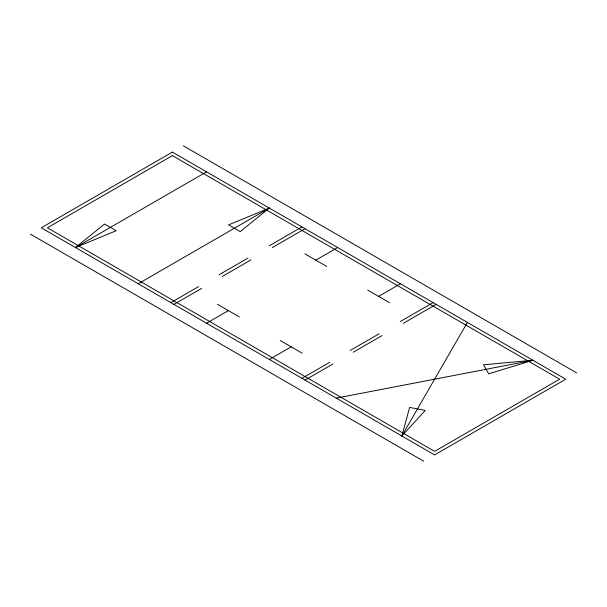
<?xml version="1.0" encoding="UTF-8"?>
<svg xmlns="http://www.w3.org/2000/svg" width="607" height="607" viewBox="0 0 607 607"><rect width="100%" height="100%" fill="white"/><g stroke="black" fill="none" stroke-linecap="round" stroke-linejoin="round"><path stroke-width="0.91" d="M401.834 435.97L409.642 407.418L425.257 410.423L401.834 435.97L467.39 322.423M75.458 247.542L104.556 224.021L116.203 230.736L75.458 247.542L206.57 171.842M269.318 208.064L240.22 231.586L228.573 224.871L269.318 208.064L138.206 283.765M170.855 302.62L198.565 286.618M219.097 274.766L247.96 258.104M269.129 245.881L301.967 226.919M173.921 304.38L201.623 288.386M222.154 276.534L251.025 259.864M272.194 247.648L305.033 228.687M206.57 323.235L228.422 310.617M315.83 260.153L337.682 247.542M269.318 359.458L291.17 346.847M378.578 296.383L400.43 283.765M301.967 378.313L329.677 362.318M350.209 350.467L379.072 333.797M400.241 321.573L433.079 302.62M305.033 380.081L332.735 364.086M353.266 352.235L382.137 335.565M403.306 323.341L436.145 304.38M532.946 360.27L488.696 373.798L483.491 364.784L532.946 360.27L336.278 398.124M183.314 145.801L576.65 372.888M304.904 253.847L326.756 266.465M367.652 290.07L389.504 302.688M217.496 304.312L239.348 316.93M280.244 340.535L302.096 353.153M30.35 234.112L423.686 461.199M172.388 152.107L41.276 227.8L434.612 454.893L565.724 379.2L172.388 152.107M172.388 155.642L47.392 227.8L434.612 451.358L559.608 379.2L172.388 155.642"/></g></svg>
